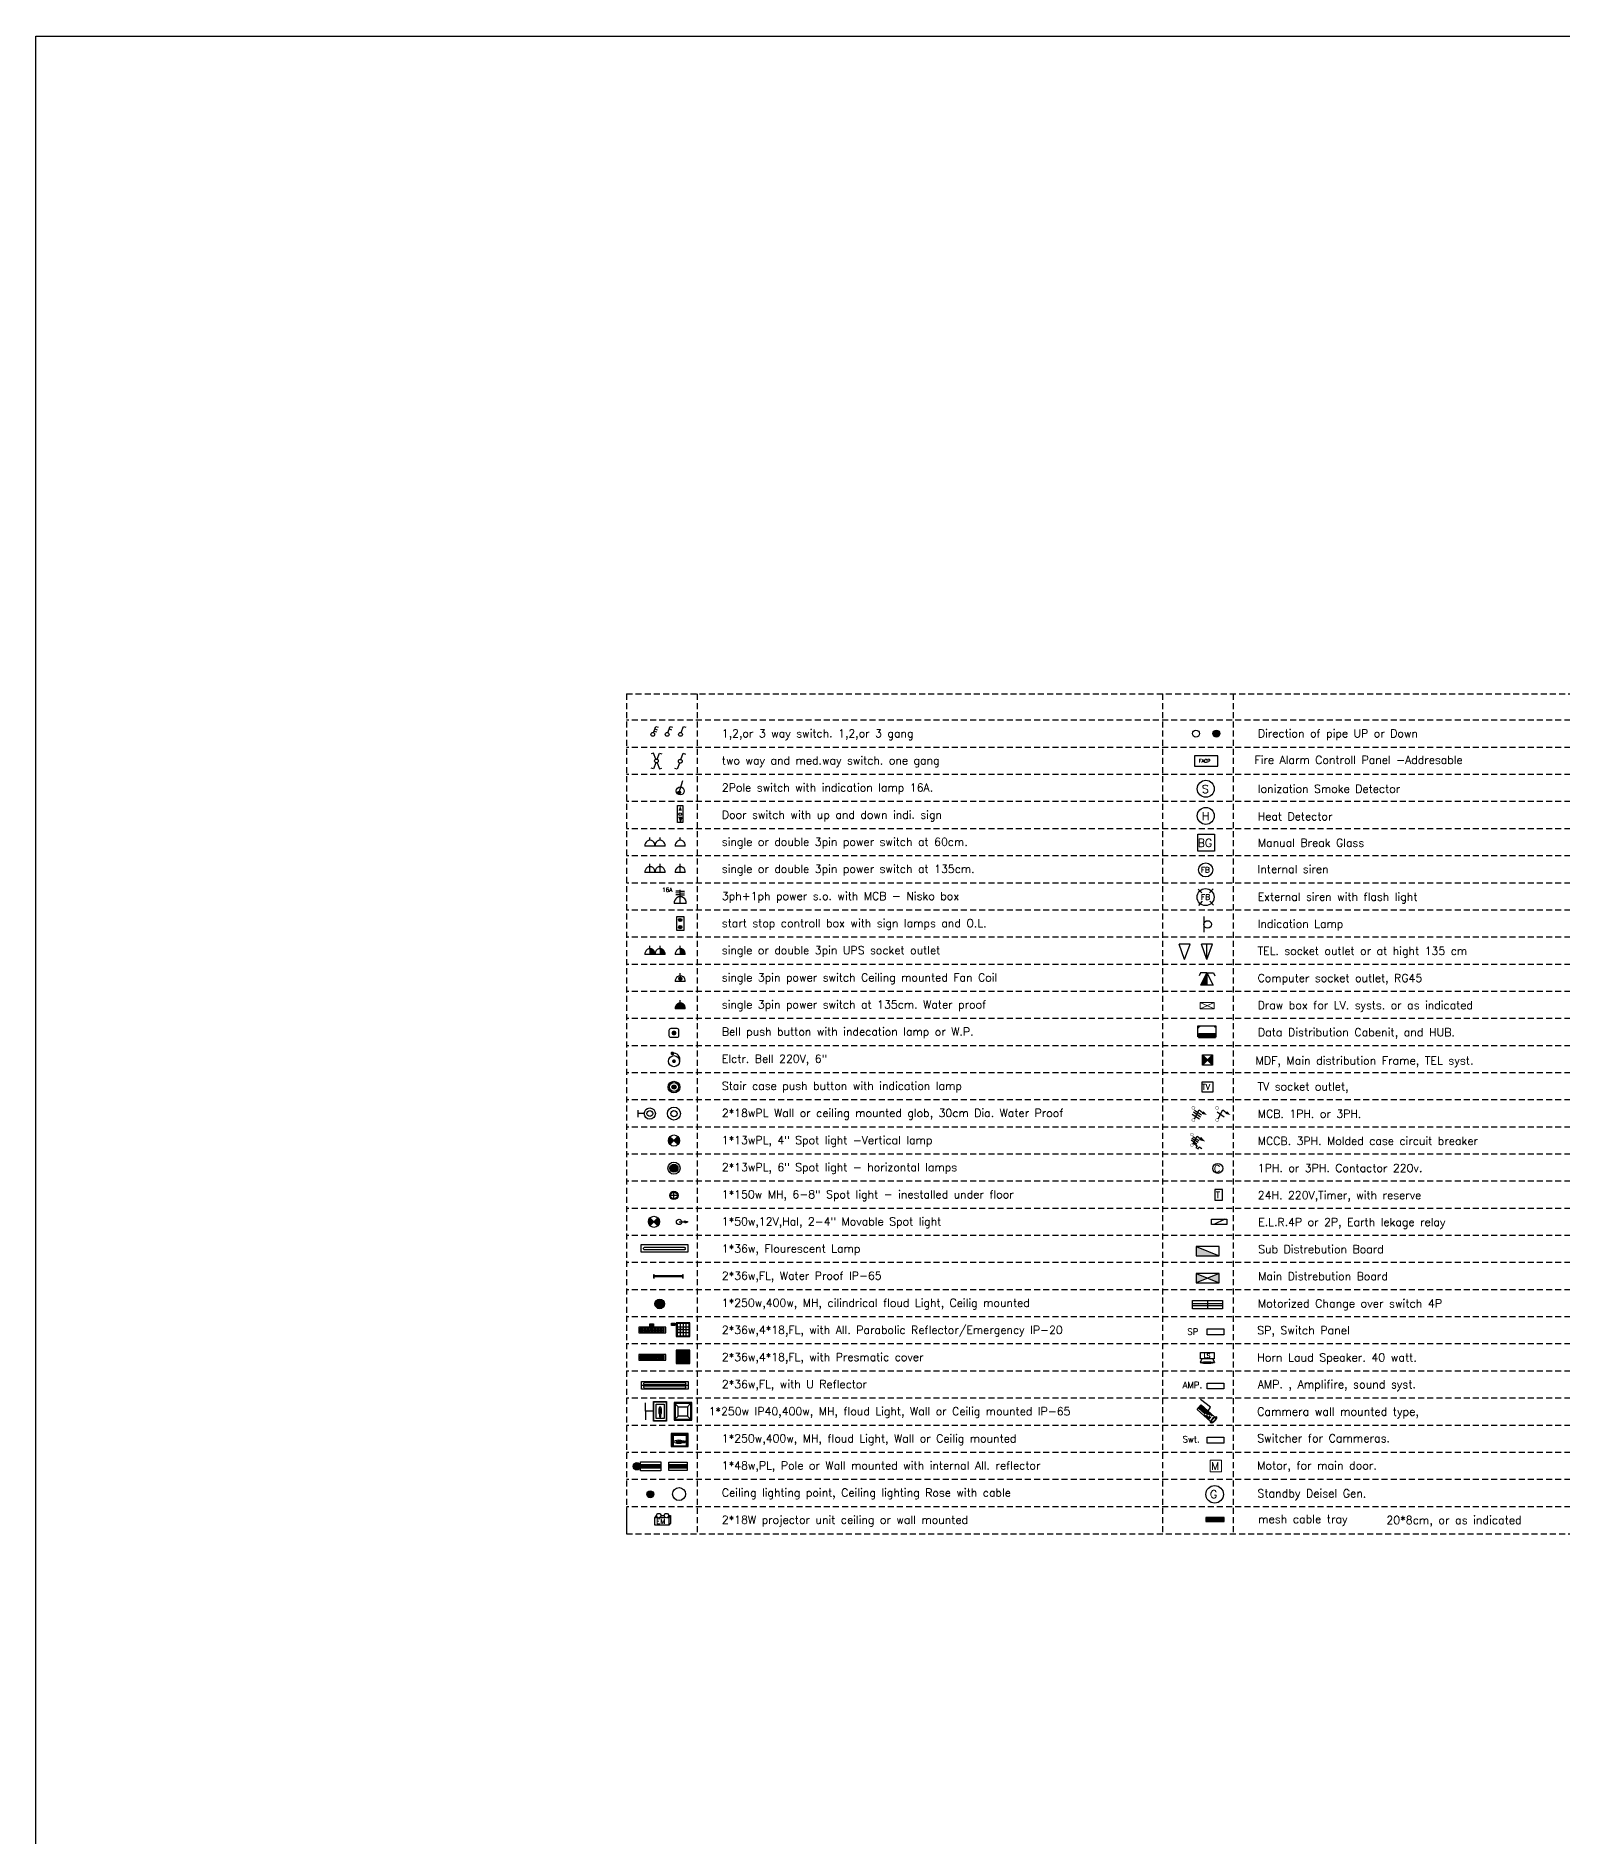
# Model space of a CAD drawing. Extents: x 152089 to 152185, y 180985 to 181226.
# Drawn here: x 152089 to 152137.5, y 181168.9 to 181226.1 of the extents above; entities that cross this region are included whole.
import ezdxf

# ---------------------------------------------------------------- set-up
doc = ezdxf.new("R2010")
doc.units = 0
doc.header["$LTSCALE"] = 3
doc.header["$MEASUREMENT"] = 0
for name, pattern in [('DASHDOT', [25.4, 12.7, -6.35, 0, -6.35]), ('HIDDEN', [9.525, 6.35, -3.175]), ('SOLID_LINE', [0])]:
    doc.linetypes.add(name, pattern=pattern)
doc.layers.get('0').update_dxf_attribs({"linetype": 'CONTINUOUS'})
for name, color, linetype in [('DIM', 144, 'CONTINUOUS'), ('FRAME', 2, 'CONTINUOUS'), ('LIGHT', 90, 'CONTINUOUS'), ('LOWVOLTAGE21', 21, 'CONTINUOUS'), ('LOWVOLTAGELINES', 21, 'DASHDOT'), ('POWER', 54, 'CONTINUOUS'), ('TEXTS', 1, 'CONTINUOUS'), ('ح', 75, 'HIDDEN')]:
    doc.layers.add(name, color=color, linetype=linetype)
for name, color, linetype, lineweight in [('FURNITUR', 2, 'CONTINUOUS', 20), ('hatch 3', 8, 'CONTINUOUS', 13), ('INTERIOR', 140, 'CONTINUOUS', 50)]:
    doc.layers.add(name, color=color, linetype=linetype, lineweight=lineweight)
doc.styles.add('ROMANT', font='ROMANT.SHX')

msp = doc.modelspace()

# ---------------------------------------------------------------- hatches: boundary and pattern name
msp.add_hatch(color=256).paths.add_polyline_path([(152126.157, 181179.049), (152126.157, 181178.918), (152126.734, 181178.918), (152126.734, 181179.049)])
at = {"layer": 'DIM'}
h = msp.add_hatch(color=256, dxfattribs=at)
h.paths.add_polyline_path([(152126.363, 181193.418), (152126.363, 181193.741), (152126.203, 181193.579)])
h.paths.add_polyline_path([(152126.203, 181193.579), (152126.043, 181193.741), (152126.043, 181193.418)])
at = {"layer": 'FRAME'}
msp.add_hatch(color=6, dxfattribs=at).paths.add_polyline_path([(152126.582, 181187.365), (152125.845, 181187.66), (152125.845, 181187.365)])
h = msp.add_hatch(color=6, dxfattribs=at)
h.paths.add_polyline_path([(152126.213, 181186.651), (152126.582, 181186.504), (152126.582, 181186.799)])
h.paths.add_polyline_path([(152125.845, 181186.799), (152125.845, 181186.504), (152126.213, 181186.651)])
at = {"layer": 'LIGHT', "linetype": 'SOLID_LINE'}
for points in [[(152126.38, 181203.951, 1), (152126.6, 181203.951, 1)], [(152109.403, 181202.035, 1), (152109.439, 181202.115, 1)], [(152109.32, 181192.722, 1), (152109.19, 181192.722, 1)], [(152109.126, 181190.145, 1), (152109.382, 181190.145, 1)], [(152108.952, 181185.832, 1), (152108.65, 181185.832, 1)], [(152108.194, 181180.674), (152108.194, 181180.676, 0.995551), (152107.959, 181180.675, 0.995551)], [(152108.194, 181180.723), (152108.194, 181180.626), (152108.842, 181180.626), (152108.842, 181180.723)], [(152109.675, 181180.631), (152109.675, 181180.719), (152109.088, 181180.719), (152109.088, 181180.631)], [(152108.392, 181179.785, 1), (152108.612, 181179.785, 1)]]:
    msp.add_hatch(color=256, dxfattribs=at).paths.add_polyline_path(points)
h = msp.add_hatch(color=256, dxfattribs=at)
h.paths.add_polyline_path([(152109.506, 181201.507), (152109.453, 181201.656), (152109.401, 181201.507)])
h.paths.add_polyline_path([(152109.453, 181201.133), (152109.506, 181201.281), (152109.401, 181201.281)])
h = msp.add_hatch(color=256, dxfattribs=at)
h.paths.add_polyline_path([(152109.431, 181191.023, 0.198912), (152109.379, 181191.148), (152109.258, 181191.027), (152109.39, 181190.909, 0.17566)])
h.paths.add_polyline_path([(152109.258, 181191.027), (152109.125, 181191.145, 0.191753), (152109.076, 181191.023, 0.198912), (152109.128, 181190.897)])
h = msp.add_hatch(color=256, dxfattribs=at)
h.paths.add_polyline_path([(152109.119, 181189.279, 1), (152109.388, 181189.279, 1)])
h.paths.add_polyline_path([(152109.36, 181189.279, -1), (152109.148, 181189.279, -1)], flags=16)
h = msp.add_hatch(color=256, dxfattribs=at)
h.paths.add_polyline_path([(152108.795, 181188.441, 0.198912), (152108.743, 181188.566), (152108.617, 181188.441), (152108.743, 181188.315, 0.198912)])
h.paths.add_polyline_path([(152108.617, 181188.441), (152108.492, 181188.566, 0.198912), (152108.44, 181188.441, 0.198912), (152108.492, 181188.315)])
h = msp.add_hatch(color=256, dxfattribs=at)
h.paths.add_polyline_path([(152108.611, 181186.768), (152108.628, 181186.768), (152108.628, 181186.648), (152108.611, 181186.648)])
edge = h.paths.add_edge_path(flags=17)
edge.add_line((152108.611, 181186.693), (152108.611, 181186.648))
edge.add_line((152108.611, 181186.693), (152108.611, 181186.727))
h = msp.add_hatch(color=256, dxfattribs=at)
h.paths.add_polyline_path([(152108.628, 181186.693), (152108.628, 181186.727), (152109.533, 181186.727), (152109.533, 181186.693)])
h.paths.add_polyline_path([(152109.533, 181186.723), (152108.628, 181186.723)], flags=16)
h.paths.add_polyline_path([(152109.533, 181186.722), (152108.628, 181186.722)], flags=16)
h.paths.add_polyline_path([(152109.533, 181186.709), (152108.628, 181186.709)], flags=16)
h.paths.add_polyline_path([(152109.533, 181186.701), (152108.628, 181186.701)], flags=16)
h.paths.add_polyline_path([(152109.533, 181186.71), (152108.628, 181186.71)], flags=16)
edge = h.paths.add_edge_path(flags=17)
edge.add_line((152109.533, 181186.725), (152108.628, 181186.725))
edge.add_line((152109.533, 181186.724), (152108.628, 181186.724))
edge.add_line((152109.533, 181186.723), (152108.628, 181186.723))
edge.add_line((152109.533, 181186.722), (152108.628, 181186.722))
edge.add_line((152109.533, 181186.721), (152108.628, 181186.721))
edge.add_line((152109.533, 181186.72), (152108.628, 181186.72))
edge.add_line((152109.533, 181186.719), (152108.628, 181186.719))
edge.add_line((152109.533, 181186.7), (152108.628, 181186.7))
edge.add_line((152109.533, 181186.717), (152108.628, 181186.717))
edge.add_line((152109.533, 181186.726), (152108.628, 181186.726))
edge.add_line((152109.533, 181186.718), (152108.628, 181186.718))
h = msp.add_hatch(color=256, dxfattribs=at)
h.paths.add_polyline_path([(152109.533, 181186.768), (152109.55, 181186.768), (152109.55, 181186.648), (152109.533, 181186.648)])
edge = h.paths.add_edge_path(flags=17)
edge.add_line((152109.533, 181186.693), (152109.533, 181186.648))
edge.add_line((152109.533, 181186.693), (152109.533, 181186.727))
h = msp.add_hatch(dxfattribs=at)
h.set_pattern_fill('HONEY', color=256, scale=0.006779, style=0)
h.set_pattern_definition([(0, (151540.608218, 180817.264159), (0.03228491094, 0.01863969757), [0.021523274, -0.043046548]), (120, (151540.608218, 180817.264159), (-0.0322849071, 0.01863970425), [0.021523274, -0.043046548]), (60, (151540.608218, 180817.264159), (3.86e-09, 0.0372794018), [-0.043046548, 0.021523274])])
h.paths.add_polyline_path([(152108.948, 181184.196), (152108.183, 181184.196), (152108.183, 181184.082), (152108.948, 181184.082)])
h = msp.add_hatch(dxfattribs=at)
h.set_pattern_fill('HONEY', color=256, scale=0.164963, style=0)
h.set_pattern_definition([(0, (150370.283341, 181222.15583), (0.03093051854, 0.01785774313), [0.0206203457, -0.0412406914]), (120, (150370.283341, 181222.15583), (-0.03093051847, 0.01785774324), [0.0206203457, -0.0412406914]), (60, (150370.283341, 181222.15583), (7e-11, 0.03571548637), [-0.0412406914, 0.0206203457])])
h.paths.add_polyline_path([(152109.353, 181183.962), (152109.736, 181183.962), (152109.736, 181184.346), (152109.353, 181184.346)])
h = msp.add_hatch(color=256, dxfattribs=at)
h.paths.add_polyline_path([(152109.709, 181181.717), (152109.169, 181181.716), (152109.17, 181181.307), (152109.71, 181181.308)])
h.paths.add_polyline_path([(152109.649, 181181.655), (152109.65, 181181.329), (152109.23, 181181.328), (152109.229, 181181.654)], flags=16)
at = {"layer": 'LOWVOLTAGE21', "linetype": 'SOLID_LINE'}
msp.add_hatch(color=256, dxfattribs=at).paths.add_polyline_path([(152126.19, 181196.352), (152125.993, 181195.958), (152126.19, 181195.958)])
at = {"layer": 'LOWVOLTAGE21'}
msp.add_hatch(color=21, dxfattribs=at).paths.add_polyline_path([(152126.45, 181194.365), (152126.45, 181194.424), (152125.928, 181194.424), (152125.928, 181194.365)])
at = {"layer": 'LOWVOLTAGELINES', "linetype": 'SOLID_LINE'}
h = msp.add_hatch(color=256, dxfattribs=at)
edge = h.paths.add_edge_path()
edge.add_ellipse((152126.399, 181182.15), major_axis=(0.0897, 0.0972), ratio=0.394327, start_angle=0, end_angle=360)
edge = h.paths.add_edge_path(flags=16)
edge.add_ellipse((152126.399, 181182.15), major_axis=(0.0614, 0.0665), ratio=0.394327, start_angle=0, end_angle=360)
at = {"layer": 'POWER'}
h = msp.add_hatch(color=256, dxfattribs=at)
h.paths.add_polyline_path([(152109.506, 181198.03, 1), (152109.402, 181198.03, 1)])
h.paths.add_polyline_path([(152109.402, 181197.805, 1), (152109.506, 181197.805, 1)])
h = msp.add_hatch(color=256, dxfattribs=at)
h.paths.add_polyline_path([(152108.492, 181197.115), (152108.492, 181196.933), (152108.652, 181196.933, -0.066667), (152108.652, 181196.976, 0.375585)])
h.paths.add_polyline_path([(152108.811, 181196.933), (152108.97, 181196.933, 0.453609), (152108.811, 181197.115)])
for points in [[(152109.455, 181197.115), (152109.455, 181196.933), (152109.614, 181196.933, 0.453876)], [(152109.455, 181196.212, 1), (152109.455, 181196.112, 1)], [(152109.614, 181195.21, 1.142857), (152109.295, 181195.21)]]:
    msp.add_hatch(color=256, dxfattribs=at).paths.add_polyline_path(points)

# ---------------------------------------------------------------- linework, layer by layer
for p, q in [((152125.757, 181190.939), (152125.877, 181190.86)), ((152125.877, 181190.86), (152125.837, 181190.799)), ((152125.837, 181190.799), (152125.906, 181190.76)), ((152125.906, 181190.76), (152125.939, 181190.82)), ((152125.939, 181190.82), (152126.026, 181190.771)), ((152108.801, 181185.832), (152108.801, 181185.937)), ((152108.906, 181185.832), (152108.696, 181185.832)), ((152108.801, 181185.832), (152108.801, 181185.726))]:
    msp.add_line(p, q)
for points in [[(152126.539, 181203.242), (152125.795, 181203.242), (152125.795, 181202.92), (152126.539, 181202.92)], [(152126.686, 181189.465), (152126.444, 181189.465), (152126.444, 181189.13), (152126.686, 181189.13)], [(152126.331, 181188.353), (152126.331, 181188.525), (152126.821, 181188.525), (152126.821, 181188.353)], [(152126.734, 181179.049), (152126.157, 181179.049), (152126.157, 181178.918), (152126.734, 181178.918)]]:
    msp.add_lwpolyline(points, close=True)
for points, const_width in [([(152125.761, 181192.11, 1), (152125.761, 181192.012, 1)], 0.0109), ([(152125.761, 181191.725, 1), (152125.761, 181191.627, 1)], 0.0109), ([(152126.512, 181192.11, 1), (152126.512, 181192.012, 1)], 0.0109), ([(152126.512, 181191.725, 1), (152126.512, 181191.627, 1)], 0.0109), ([(152125.712, 181191.259, 1), (152125.712, 181191.173, 1)], 0.00954), ([(152125.712, 181190.92, 1), (152125.712, 181190.834, 1)], 0.00954)]:
    msp.add_lwpolyline(points, format="xyb", close=True, dxfattribs=dict(const_width=const_width))
for points in [[(152125.723, 181191.865), (152125.948, 181191.714)], [(152125.758, 181191.93), (152125.983, 181191.778)], [(152125.789, 181191.988), (152126.014, 181191.836)], [(152125.795, 181191.714), (152125.946, 181191.995), (152126.053, 181191.913)], [(152126.509, 181191.93), (152126.734, 181191.778)], [(152126.546, 181191.714), (152126.697, 181191.995), (152126.805, 181191.913)], [(152125.69, 181191.044), (152125.872, 181190.921)], [(152125.71, 181191.101), (152125.907, 181190.967)], [(152125.742, 181190.91), (152125.875, 181191.158), (152125.969, 181191.086)], [(152125.744, 181191.147), (152125.927, 181191.023)], [(152126.755, 181188.525), (152126.41, 181188.353)]]:
    msp.add_lwpolyline(points)
for points in [[(152126.189, 181191.832, 0, 0.0986, 0), (152126.053, 181191.913, 0.0986, 0.0986, 0)], [(152126.94, 181191.832, 0, 0.0986, 0), (152126.805, 181191.913, 0.0986, 0.0986, 0)], [(152126.133, 181190.993, 0, 0.119, 0), (152125.969, 181191.091, 0.119, 0.119, 0)]]:
    msp.add_lwpolyline(points, format="xyseb")
for centre, radius in [((152126.533, 181190.139), 0.159), ((152108.801, 181185.832), 0.105)]:
    msp.add_circle(centre, radius)
at = {"layer": 'DIM'}
for p, q in [((152126.043, 181193.741), (152126.363, 181193.418)), ((152126.363, 181193.741), (152126.043, 181193.418)), ((152125.731, 181185.946), (152126.207, 181185.946)), ((152126.207, 181185.946), (152126.207, 181185.677)), ((152126.207, 181185.946), (152126.207, 181185.946)), ((152126.207, 181185.946), (152126.683, 181185.946))]:
    msp.add_line(p, q, dxfattribs=at)
at = {"layer": 'DIM', "linetype": 'HIDDEN'}
for p, q in [((152125.731, 181185.843), (152126.683, 181185.843)), ((152125.731, 181185.78), (152126.683, 181185.78)), ((152126.207, 181185.677), (152125.731, 181185.677))]:
    msp.add_line(p, q, dxfattribs=at)
at = {"layer": 'DIM'}
for points in [[(152126.043, 181193.741), (152126.363, 181193.741), (152126.363, 181193.418), (152126.043, 181193.418)], [(152126.043, 181193.741), (152126.363, 181193.741), (152126.363, 181193.418), (152126.043, 181193.418)], [(152126.023, 181192.575), (152126.386, 181192.575), (152126.386, 181192.874), (152126.023, 181192.874)], [(152125.731, 181185.946), (152126.683, 181185.946), (152126.683, 181185.677), (152125.731, 181185.677)]]:
    msp.add_lwpolyline(points, close=True, dxfattribs=at)
msp.add_circle((152126.433, 181179.783), 0.279, dxfattribs=at)
at = {"layer": 'FRAME', "color": 6}
msp.add_line((152126.582, 181186.799), (152125.845, 181186.504), dxfattribs=at)
for points in [[(152126.582, 181187.365), (152126.582, 181187.66), (152125.845, 181187.66), (152125.845, 181187.365)], [(152126.582, 181186.504), (152126.582, 181186.799), (152125.845, 181186.799), (152125.845, 181186.504)]]:
    msp.add_lwpolyline(points, close=True, dxfattribs=at)
for points in [[(152125.845, 181187.66), (152126.582, 181187.365)], [(152125.845, 181186.799), (152126.582, 181186.504)]]:
    msp.add_lwpolyline(points, dxfattribs=at)
at = {"layer": 'FURNITUR'}
for p, q in [((152125.979, 181195.409), (152126.423, 181195.204)), ((152126.423, 181195.409), (152125.979, 181195.204))]:
    msp.add_line(p, q, dxfattribs=at)
msp.add_lwpolyline([(152125.979, 181195.204), (152126.423, 181195.204), (152126.423, 181195.409), (152125.979, 181195.409)], close=True, dxfattribs=at)
at = {"layer": 'hatch 3', "color": 2}
msp.add_lwpolyline([(152126.297, 181180.5), (152126.657, 181180.5), (152126.657, 181180.872), (152126.297, 181180.872)], close=True, dxfattribs=at)
at = {"layer": 'LIGHT', "linetype": 'SOLID_LINE'}
for p, q in [((152109.421, 181202.075), (152109.537, 181202.457)), ((152109.507, 181201.281), (152109.401, 181201.281)), ((152109.507, 181201.281), (152109.454, 181201.133)), ((152126.027, 181198.888), (152125.912, 181199.008)), ((152125.927, 181198.489), (152126.045, 181198.626)), ((152126.271, 181198.888), (152126.386, 181199.022)), ((152126.401, 181198.502), (152126.282, 181198.626)), ((152126.091, 181198.137), (152126.091, 181197.64)), ((152109.125, 181191.145), (152109.39, 181190.909)), ((152109.253, 181189.173), (152109.254, 181189.385)), ((152109.36, 181189.279), (152109.148, 181189.279)), ((152109.417, 181188.437), (152109.698, 181188.439)), ((152108.611, 181186.648), (152108.611, 181186.768)), ((152108.611, 181186.768), (152108.628, 181186.768)), ((152108.611, 181186.693), (152108.611, 181186.727)), ((152108.611, 181186.693), (152108.611, 181186.648)), ((152108.611, 181186.648), (152108.628, 181186.648)), ((152108.628, 181186.648), (152108.628, 181186.768)), ((152109.533, 181186.727), (152108.628, 181186.727)), ((152108.628, 181186.693), (152108.628, 181186.727)), ((152109.533, 181186.726), (152108.628, 181186.726)), ((152109.533, 181186.725), (152108.628, 181186.725)), ((152109.533, 181186.724), (152108.628, 181186.724)), ((152109.533, 181186.723), (152108.628, 181186.723)), ((152109.533, 181186.723), (152108.628, 181186.723)), ((152109.533, 181186.723), (152108.628, 181186.723)), ((152109.533, 181186.722), (152108.628, 181186.722)), ((152109.533, 181186.722), (152108.628, 181186.722)), ((152109.533, 181186.722), (152108.628, 181186.722)), ((152109.533, 181186.721), (152108.628, 181186.721)), ((152109.533, 181186.72), (152108.628, 181186.72)), ((152109.533, 181186.719), (152108.628, 181186.719)), ((152109.533, 181186.718), (152108.628, 181186.718)), ((152109.533, 181186.717), (152108.628, 181186.717)), ((152109.533, 181186.71), (152108.628, 181186.71)), ((152109.533, 181186.71), (152108.628, 181186.71)), ((152109.533, 181186.709), (152108.628, 181186.709)), ((152109.533, 181186.709), (152108.628, 181186.709)), ((152109.533, 181186.701), (152108.628, 181186.701)), ((152109.533, 181186.701), (152108.628, 181186.701)), ((152109.533, 181186.7), (152108.628, 181186.7)), ((152109.533, 181186.693), (152108.628, 181186.693)), ((152109.533, 181186.648), (152109.533, 181186.768)), ((152109.533, 181186.768), (152109.55, 181186.768)), ((152109.533, 181186.693), (152109.533, 181186.727)), ((152109.533, 181186.693), (152109.533, 181186.648)), ((152109.533, 181186.648), (152109.55, 181186.648)), ((152109.55, 181186.648), (152109.55, 181186.768)), ((152108.183, 181185), (152108.374, 181185)), ((152108.565, 181185), (152108.183, 181185)), ((152108.183, 181185), (152108.948, 181185)), ((152108.231, 181184.943), (152108.231, 181185.058)), ((152108.279, 181184.943), (152108.279, 181185.058)), ((152108.326, 181184.943), (152108.326, 181185.058)), ((152108.374, 181184.943), (152108.374, 181185.058)), ((152108.374, 181185), (152108.47, 181185)), ((152108.565, 181185), (152108.374, 181185)), ((152108.374, 181185), (152108.565, 181185)), ((152108.374, 181185), (152108.374, 181184.943)), ((152108.422, 181184.943), (152108.422, 181185.058)), ((152108.47, 181184.943), (152108.47, 181185.058)), ((152108.47, 181185), (152108.565, 181185)), ((152108.47, 181185), (152108.47, 181184.943)), ((152108.517, 181185.058), (152108.517, 181184.943)), ((152108.517, 181185), (152108.517, 181185.058)), ((152108.565, 181185), (152108.517, 181185)), ((152108.565, 181185.058), (152108.565, 181184.943)), ((152108.565, 181185), (152108.565, 181185.058)), ((152108.948, 181185), (152108.565, 181185)), ((152108.613, 181185.058), (152108.613, 181184.943)), ((152108.661, 181185.058), (152108.661, 181184.943)), ((152108.709, 181185.058), (152108.709, 181184.943)), ((152108.756, 181185.058), (152108.756, 181184.943)), ((152108.804, 181185.058), (152108.804, 181184.943)), ((152108.852, 181185.058), (152108.852, 181184.943)), ((152108.9, 181185.058), (152108.9, 181184.943)), ((152109.353, 181185.105), (152109.736, 181185.105)), ((152109.353, 181185.016), (152109.736, 181185.016)), ((152109.544, 181185.016), (152109.353, 181185.016)), ((152109.353, 181184.926), (152109.736, 181184.926)), ((152109.544, 181184.926), (152109.353, 181184.926)), ((152109.366, 181185.105), (152109.736, 181185.105)), ((152109.366, 181185.016), (152109.736, 181185.016)), ((152109.366, 181184.926), (152109.736, 181184.926)), ((152109.455, 181185.208), (152109.455, 181184.824)), ((152109.544, 181185.208), (152109.544, 181184.824)), ((152109.633, 181185.208), (152109.633, 181184.824)), ((152108.226, 181183.247), (152109.705, 181183.247)), ((152108.351, 181182.422), (152108.351, 181182.691)), ((152108.792, 181182.552), (152108.839, 181182.552)), ((152108.81, 181182.491), (152108.81, 181182.434)), ((152108.813, 181182.507), (152108.813, 181182.431)), ((152109.285, 181182.669), (152109.39, 181182.568)), ((152109.783, 181182.669), (152109.683, 181182.564)), ((152108.351, 181182.422), (152108.351, 181182.153)), ((152108.602, 181182.422), (152108.351, 181182.422)), ((152108.81, 181182.434), (152108.809, 181182.37)), ((152108.813, 181182.431), (152108.813, 181182.349)), ((152109.39, 181182.271), (152109.285, 181182.17)), ((152109.783, 181182.17), (152109.683, 181182.271)), ((152109.327, 181181.457), (152109.41, 181181.457)), ((152109.345, 181181.461), (152109.407, 181181.461)), ((152109.407, 181181.461), (152109.477, 181181.462)), ((152109.41, 181181.457), (152109.5, 181181.457))]:
    msp.add_line(p, q, dxfattribs=at)
for points in [[(152108.603, 181203.982), (152108.678, 181204.179), (152108.753, 181204.151)], [(152108.622, 181204.031), (152108.695, 181204.003)], [(152108.647, 181204.099), (152108.721, 181204.071)], [(152109.06, 181203.982), (152109.135, 181204.179), (152109.21, 181204.151)], [(152109.105, 181204.099), (152109.179, 181204.071)], [(152109.483, 181203.982), (152109.559, 181204.179), (152109.633, 181204.151)], [(152108.675, 181203.136), (152108.6, 181203.334), (152108.525, 181203.305)], [(152108.717, 181203.136), (152108.792, 181203.334), (152108.867, 181203.305)], [(152109.476, 181203.126), (152109.551, 181203.324), (152109.626, 181203.295)], [(152108.675, 181203.025), (152108.6, 181202.828), (152108.525, 181202.856)], [(152108.717, 181203.025), (152108.792, 181202.828), (152108.867, 181202.856)], [(152109.434, 181203.016), (152109.359, 181202.818), (152109.284, 181202.846)], [(152108.116, 181191.769), (152108.116, 181191.991)], [(152108.309, 181191.88), (152108.116, 181191.88)], [(152109.128, 181190.897), (152109.379, 181191.148)], [(152108.492, 181188.315), (152108.743, 181188.566)], [(152108.743, 181188.315), (152108.492, 181188.566)], [(152109.594, 181188.477), (152109.698, 181188.439), (152109.605, 181188.395), (152109.594, 181188.477)]]:
    msp.add_lwpolyline(points, dxfattribs=at)
for points in [[(152109.533, 181201.667), (152109.533, 181201.122), (152109.37, 181201.122), (152109.37, 181201.667)], [(152125.897, 181200.751), (152126.432, 181200.751), (152126.432, 181200.216), (152125.897, 181200.216)], [(152108.216, 181187.481), (152108.216, 181187.718), (152109.695, 181187.718), (152109.695, 181187.481)], [(152108.136, 181184.911), (152108.995, 181184.911), (152108.995, 181185.091), (152108.136, 181185.091)], [(152108.183, 181184.943), (152108.948, 181184.943), (152108.948, 181185.058), (152108.183, 181185.058)], [(152108.491, 181185.198), (152108.606, 181185.198), (152108.606, 181185.123), (152108.491, 181185.123)], [(152109.172, 181185.224), (152109.287, 181185.224), (152109.287, 181185.149), (152109.172, 181185.149)], [(152109.326, 181184.798), (152109.758, 181184.798), (152109.758, 181185.23), (152109.326, 181185.23)], [(152109.353, 181184.824), (152109.736, 181184.824), (152109.736, 181185.208), (152109.353, 181185.208)], [(152108.136, 181184.05), (152108.995, 181184.05), (152108.995, 181184.229), (152108.136, 181184.229)], [(152108.183, 181184.082), (152108.948, 181184.082), (152108.948, 181184.196), (152108.183, 181184.196)], [(152109.326, 181183.936), (152109.758, 181183.936), (152109.758, 181184.369), (152109.326, 181184.369)], [(152109.353, 181183.962), (152109.736, 181183.962), (152109.736, 181184.346), (152109.353, 181184.346)], [(152108.226, 181183.129), (152108.226, 181183.366), (152109.705, 181183.366), (152109.705, 181183.129)], [(152108.602, 181182.112), (152108.602, 181182.732), (152109.021, 181182.732), (152109.021, 181182.112)], [(152108.612, 181182.122), (152108.612, 181182.722), (152109.011, 181182.722), (152109.011, 181182.122)], [(152108.684, 181182.194), (152108.684, 181182.65), (152108.939, 181182.65), (152108.939, 181182.194)], [(152109.256, 181182.136), (152109.818, 181182.136), (152109.818, 181182.698), (152109.256, 181182.698)], [(152109.291, 181182.17), (152109.789, 181182.17), (152109.789, 181182.669), (152109.291, 181182.669)], [(152109.39, 181182.568), (152109.683, 181182.568), (152109.683, 181182.271), (152109.39, 181182.271)], [(152109.17, 181181.307), (152109.71, 181181.308), (152109.709, 181181.717), (152109.169, 181181.716)], [(152109.23, 181181.328), (152109.65, 181181.329), (152109.649, 181181.655), (152109.229, 181181.654)], [(152108.842, 181180.532), (152108.194, 181180.532), (152108.194, 181180.817), (152108.842, 181180.817)], [(152109.088, 181180.804), (152109.675, 181180.804), (152109.675, 181180.546), (152109.088, 181180.546)], [(152108.842, 181180.723), (152108.194, 181180.723), (152108.194, 181180.626), (152108.842, 181180.626)], [(152109.088, 181180.631), (152109.675, 181180.631), (152109.675, 181180.719), (152109.088, 181180.719)]]:
    msp.add_lwpolyline(points, close=True, dxfattribs=at)
for points in [[(152109.107, 181194.351), (152109.107, 181194.528, -0.414214), (152109.166, 181194.588), (152109.344, 181194.588, -0.414214), (152109.403, 181194.528), (152109.403, 181194.351, -0.414214), (152109.344, 181194.292), (152109.166, 181194.292, -0.414214)], [(152108.282, 181187.593), (152108.282, 181187.593, -0.414214), (152108.321, 181187.632), (152109.579, 181187.632, -0.414214), (152109.618, 181187.593), (152109.618, 181187.593, -0.414214), (152109.579, 181187.553), (152108.321, 181187.553, -0.414214)], [(152108.292, 181183.302), (152108.292, 181183.302, -0.414214), (152108.332, 181183.341), (152109.589, 181183.341, -0.414214), (152109.628, 181183.302), (152109.628, 181183.302, -0.414214), (152109.589, 181183.263), (152108.332, 181183.263, -0.414214)], [(152108.292, 181183.19), (152108.292, 181183.19, -0.414214), (152108.332, 181183.23), (152109.589, 181183.23, -0.414214), (152109.628, 181183.19), (152109.628, 181183.19, -0.414214), (152109.589, 181183.151), (152108.332, 181183.151, -0.414214)]]:
    msp.add_lwpolyline(points, format="xyb", close=True, dxfattribs=at)
for points, const_width in [([(152109.216, 181194.44, 1), (152109.294, 181194.44, 1)], 0.0763), ([(152109.175, 181193.793, 1), (152109.234, 181193.793, 1)], 0.0586), ([(152109.225, 181193.544, 1), (152109.285, 181193.544, 1)], 0.0586)]:
    msp.add_lwpolyline(points, format="xyb", close=True, dxfattribs=dict(at, const_width=const_width))
for centre, radius in [((152108.581, 181203.926), 0.0592), ((152109.039, 181203.926), 0.0592), ((152109.462, 181203.926), 0.0592), ((152125.839, 181203.951), 0.11), ((152126.49, 181203.951), 0.11), ((152108.696, 181203.081), 0.0592), ((152109.455, 181203.071), 0.0592), ((152109.455, 181202.129), 0.128), ((152109.421, 181202.075), 0.044), ((152109.453, 181201.393), 0.0409), ((152126.149, 181199.62), 0.224), ((152126.21, 181197.888), 0.119), ((152109.255, 181193.544), 0.177), ((152109.255, 181192.722), 0.186), ((152109.255, 181192.722), 0.144), ((152109.255, 181192.722), 0.0648), ((152108.487, 181191.88), 0.177), ((152108.487, 181191.88), 0.0938), ((152109.254, 181191.88), 0.207), ((152109.254, 181191.88), 0.0994), ((152109.254, 181191.023), 0.177), ((152109.254, 181190.145), 0.192), ((152109.254, 181190.145), 0.128), ((152109.254, 181189.279), 0.134), ((152109.254, 181189.279), 0.106), ((152108.617, 181188.441), 0.177), ((152109.417, 181188.437), 0.0855), ((152108.801, 181185.832), 0.151), ((152108.801, 181185.832), 0.133), ((152109.542, 181185.014), 0.00666), ((152109.542, 181185.014), 0.0062), ((152109.542, 181184.153), 0.00666), ((152108.076, 181180.675), 0.117), ((152108.502, 181179.785), 0.11), ((152109.415, 181179.793), 0.207)]:
    msp.add_circle(centre, radius, dxfattribs=at)
at = {"layer": 'LIGHT'}
for centre in [(152126.154, 181202.197), (152126.154, 181201.336), (152126.147, 181198.755)]:
    msp.add_circle(centre, 0.27, dxfattribs=at)
at = {"layer": 'LIGHT', "linetype": 'SOLID_LINE'}
for centre, radius, start, end in [((152109.247, 181193.603), 0.194, 342.2964, 102.6926), ((152109.075, 181182.441), 0.305, 158.6282, 203.5732), ((152108.815, 181182.508), 0.05, 61.4577, 118.5423), ((152109.124, 181182.428), 0.32, 165.2294, 194.2683), ((152108.815, 181182.51), 0.00148, 352.0081, 187.9919), ((152108.237, 181182.429), 0.583, 352.0081, 7.9919), ((152108.507, 181182.428), 0.32, 345.7317, 14.7706), ((152108.555, 181182.441), 0.305, 336.4268, 21.3718), ((152108.814, 181182.275), 0.0203, 153.8679, 203.9649), ((152108.813, 181182.258), 0.0203, 153.8679, 203.9649), ((152108.814, 181182.31), 0.0203, 153.8679, 203.9649), ((152108.814, 181182.293), 0.0203, 153.8679, 203.9649), ((152108.815, 181182.334), 0.0539, 248.1456, 291.8544), ((152108.815, 181182.313), 0.0505, 246.2315, 293.7685), ((152108.815, 181182.292), 0.0469, 243.7807, 296.2193), ((152108.815, 181182.359), 0.0448, 244.3234, 295.6766), ((152108.815, 181182.356), 0.0581, 250.1545, 289.8455), ((152108.82, 181182.352), 0.00763, 188.1108, 212.1531), ((152108.814, 181182.353), 0.00517, 269.3452, 313.7293), ((152108.817, 181182.31), 0.0203, 336.0351, 26.1321), ((152108.817, 181182.293), 0.0203, 336.0351, 26.1321), ((152108.817, 181182.275), 0.0203, 336.0351, 26.1321), ((152108.817, 181182.258), 0.0203, 336.0351, 26.1321), ((152109.318, 181181.455), 0.0485, 147.3774, 212.8413), ((152109.4, 181181.169), 0.335, 66.5362, 111.4811), ((152109.399, 181181.74), 0.335, 248.7376, 293.6826), ((152109.414, 181181.116), 0.352, 75.8411, 104.88), ((152109.412, 181182.09), 0.64, 262.1175, 278.1013), ((152109.413, 181181.793), 0.352, 255.3387, 284.3777), ((152109.497, 181181.449), 0.00839, 57.9562, 81.9985), ((152109.496, 181181.456), 0.00568, 316.3801, 0.7642), ((152109.543, 181181.456), 0.0223, 66.1445, 116.2415), ((152109.489, 181181.455), 0.0492, 334.4328, 25.786), ((152109.543, 181181.454), 0.0223, 243.9773, 294.0743), ((152109.562, 181181.457), 0.0223, 66.1445, 116.2415), ((152109.492, 181181.455), 0.0638, 340.2638, 19.9549), ((152109.562, 181181.453), 0.0223, 243.9773, 294.0743), ((152109.581, 181181.457), 0.0223, 66.1445, 116.2415), ((152109.516, 181181.455), 0.0592, 338.255, 21.9637), ((152109.581, 181181.453), 0.0223, 243.9773, 294.0743), ((152109.6, 181181.457), 0.0223, 66.1445, 116.2415), ((152109.539, 181181.455), 0.0555, 336.3408, 23.8779), ((152109.6, 181181.453), 0.0223, 243.9773, 294.0743), ((152109.563, 181181.455), 0.0515, 333.8901, 26.3286)]:
    msp.add_arc(centre, radius, start, end, dxfattribs=at)
at = {"layer": 'LOWVOLTAGE21', "color": 21}
for p, q in [((152125.477, 181196.772), (152125.302, 181197.258)), ((152125.653, 181197.258), (152125.302, 181197.258)), ((152125.477, 181196.772), (152125.653, 181197.258)), ((152126.19, 181196.772), (152126.015, 181197.258)), ((152126.366, 181197.258), (152126.015, 181197.258)), ((152126.19, 181196.772), (152126.366, 181197.258)), ((152126.19, 181196.772), (152126.19, 181197.258)), ((152125.924, 181194.609), (152125.928, 181194.609)), ((152125.928, 181194.613), (152125.928, 181194.609)), ((152125.952, 181194.645), (152125.952, 181194.64)), ((152126.426, 181194.645), (152126.426, 181194.64)), ((152126.45, 181194.613), (152126.45, 181194.609)), ((152126.454, 181194.609), (152126.45, 181194.609)), ((152125.917, 181194.322), (152125.917, 181194.301)), ((152125.917, 181194.301), (152126.461, 181194.301)), ((152125.924, 181194.383), (152125.928, 181194.383)), ((152125.928, 181194.365), (152125.928, 181194.424)), ((152125.928, 181194.424), (152126.45, 181194.424)), ((152125.928, 181194.378), (152125.928, 181194.383)), ((152125.928, 181194.365), (152126.45, 181194.365)), ((152125.952, 181194.347), (152125.952, 181194.351)), ((152126.426, 181194.347), (152126.426, 181194.351)), ((152126.45, 181194.365), (152126.45, 181194.424)), ((152126.45, 181194.378), (152126.45, 181194.383)), ((152126.454, 181194.383), (152126.45, 181194.383)), ((152126.461, 181194.322), (152126.461, 181194.301))]:
    msp.add_line(p, q, dxfattribs=at)
at = {"layer": 'LOWVOLTAGE21', "linetype": 'SOLID_LINE'}
msp.add_line((152126.19, 181196.352), (152126.19, 181195.958), dxfattribs=at)
msp.add_lwpolyline([(152126.19, 181196.352), (152125.983, 181196.352), (152125.938, 181196.256)], dxfattribs=at)
at = {"layer": 'LOWVOLTAGE21', "color": 21}
for points in [[(152126.19, 181196.352), (152126.387, 181195.958), (152125.993, 181195.958), (152126.19, 181196.352)], [(152126.19, 181196.352), (152126.398, 181196.352), (152126.442, 181196.256)], [(152125.924, 181194.609), (152125.924, 181194.645), (152125.952, 181194.645)], [(152125.928, 181194.613), (152125.928, 181194.64), (152125.952, 181194.64)], [(152126.454, 181194.609), (152126.454, 181194.645), (152126.426, 181194.645)], [(152126.45, 181194.613), (152126.45, 181194.64), (152126.426, 181194.64)], [(152125.924, 181194.383), (152125.924, 181194.347), (152125.952, 181194.347)], [(152125.928, 181194.378), (152125.928, 181194.351), (152125.952, 181194.351)], [(152126.454, 181194.383), (152126.454, 181194.347), (152126.426, 181194.347)], [(152126.45, 181194.378), (152126.45, 181194.351), (152126.426, 181194.351)]]:
    msp.add_lwpolyline(points, dxfattribs=at)
msp.add_lwpolyline([(152125.904, 181194.67), (152126.474, 181194.67), (152126.474, 181194.322), (152125.904, 181194.322)], close=True, dxfattribs=at)
at = {"layer": 'LOWVOLTAGELINES', "linetype": 'SOLID_LINE'}
for p, q in [((152126.028, 181184.086), (152125.969, 181183.967)), ((152126.432, 181183.967), (152125.969, 181183.967)), ((152126.374, 181184.086), (152126.432, 181183.967)), ((152125.916, 181182.526), (152126.125, 181182.344)), ((152125.938, 181182.551), (152126.202, 181182.32)), ((152125.96, 181182.575), (152126.279, 181182.296)), ((152125.96, 181182.575), (152126.279, 181182.296)), ((152125.981, 181182.6), (152126.356, 181182.272)), ((152126.298, 181182.554), (152125.984, 181182.799)), ((152126.232, 181182.422), (152126.298, 181182.554)), ((152126.103, 181182.319), (152126.27, 181182.173)), ((152126.18, 181182.295), (152126.291, 181182.198)), ((152126.257, 181182.271), (152126.313, 181182.223))]:
    msp.add_line(p, q, dxfattribs=at)
msp.add_lwpolyline([(152126.414, 181184.289), (152126.414, 181184.086), (152125.988, 181184.086), (152125.988, 181184.289)], close=True, dxfattribs=at)
msp.add_lwpolyline([(152126.306, 181182.098), (152125.875, 181182.48), (152126.003, 181182.625), (152126.434, 181182.243)], dxfattribs=at)
for centre, radius, start, end in [((152126.201, 181182.65), 1.337, 80.0274, 99.9726), ((152126.201, 181185.61), 1.659, 261.9751, 278.0249)]:
    msp.add_arc(centre, radius, start, end, dxfattribs=at)
for major_axis in [(0.0897, 0.0972), (0.0614, 0.0665)]:
    msp.add_ellipse((152126.399, 181182.15), major_axis=major_axis, ratio=0.394327, dxfattribs=at)
at = {"layer": 'POWER'}
for p, q in [((152108.492, 181200.561), (152108.492, 181200.652)), ((152108.811, 181200.561), (152108.811, 181200.652)), ((152109.455, 181200.56), (152109.455, 181200.652)), ((152108.492, 181199.538), (152108.492, 181199.811)), ((152108.811, 181199.538), (152108.811, 181199.811)), ((152109.455, 181199.538), (152109.454, 181199.811)), ((152109.455, 181198.94), (152109.317, 181198.94)), ((152109.455, 181198.886), (152109.317, 181198.887)), ((152109.455, 181198.828), (152109.317, 181198.828)), ((152109.455, 181198.549), (152109.455, 181198.992)), ((152109.455, 181198.94), (152109.592, 181198.94)), ((152109.455, 181198.886), (152109.592, 181198.887)), ((152109.455, 181198.828), (152109.592, 181198.828)), ((152108.492, 181197.115), (152108.492, 181197.206)), ((152108.492, 181197.115), (152108.492, 181196.933)), ((152108.811, 181197.115), (152108.811, 181197.206)), ((152108.811, 181197.115), (152108.811, 181196.933)), ((152109.455, 181197.115), (152109.455, 181197.206)), ((152109.455, 181197.115), (152109.455, 181196.933)), ((152109.455, 181196.253), (152109.455, 181196.344)), ((152109.455, 181196.253), (152109.455, 181196.071)), ((152109.455, 181195.392), (152109.455, 181195.483))]:
    msp.add_line(p, q, dxfattribs=at)
at = {"layer": 'POWER', "color": 2}
for p, q in [((152108.687, 181179.115), (152108.642, 181179.052)), ((152108.642, 181179.052), (152108.734, 181179.052)), ((152108.808, 181179.052), (152108.975, 181179.052)), ((152109.049, 181179.052), (152109.095, 181179.052)), ((152109.14, 181179.115), (152109.095, 181179.052)), ((152109.14, 181178.864), (152109.095, 181178.801))]:
    msp.add_line(p, q, dxfattribs=at)
at = {"layer": 'POWER'}
for points in [[(152108.652, 181200.379), (152108.333, 181200.379)], [(152108.97, 181200.378), (152108.652, 181200.379)], [(152109.614, 181200.378), (152109.295, 181200.378)], [(152108.651, 181199.538), (152108.333, 181199.538)], [(152108.97, 181199.538), (152108.651, 181199.538)], [(152109.614, 181199.538), (152109.295, 181199.538)], [(152109.646, 181198.549), (152109.263, 181198.549)], [(152108.652, 181196.933), (152108.333, 181196.933)], [(152108.97, 181196.933), (152108.652, 181196.933)], [(152109.614, 181196.933), (152109.295, 181196.933)], [(152109.614, 181196.071), (152109.295, 181196.071)], [(152109.614, 181195.21), (152109.295, 181195.21)]]:
    msp.add_lwpolyline(points, dxfattribs=at)
for points in [[(152109.343, 181198.142), (152109.564, 181198.142), (152109.564, 181197.693), (152109.343, 181197.693)], [(152126.194, 181185.04), (152126.723, 181185.04), (152126.723, 181184.854), (152126.194, 181184.854)], [(152126.194, 181183.317), (152126.723, 181183.317), (152126.723, 181183.131), (152126.194, 181183.131)], [(152126.194, 181181.595), (152126.723, 181181.595), (152126.723, 181181.408), (152126.194, 181181.408)]]:
    msp.add_lwpolyline(points, close=True, dxfattribs=at)
at = {"layer": 'POWER', "color": 2}
for points in [[(152109.065, 181179.052), (152109.095, 181179.052), (152109.095, 181178.801), (152108.642, 181178.801), (152108.642, 181179.052), (152108.718, 181179.052)], [(152108.687, 181179.115), (152108.702, 181179.115)], [(152108.823, 181179.052), (152108.959, 181179.052)], [(152108.84, 181179.115), (152108.943, 181179.115)], [(152109.081, 181179.115), (152109.14, 181179.115), (152109.14, 181178.864)]]:
    msp.add_lwpolyline(points, dxfattribs=at)
at = {"layer": 'POWER'}
for centre, radius in [((152109.454, 181198.03), 0.052), ((152109.454, 181197.805), 0.052), ((152109.455, 181196.162), 0.05)]:
    msp.add_circle(centre, radius, dxfattribs=at)
at = {"layer": 'POWER', "color": 2}
for centre in [(152108.771, 181179.111), (152109.012, 181179.111)]:
    msp.add_circle(centre, 0.069, dxfattribs=at)
at = {"layer": 'POWER'}
for centre, radius, start, end in [((152108.492, 181200.4), 0.161, 352.3514, 187.6077), ((152108.811, 181200.4), 0.161, 352.3514, 187.6077), ((152109.455, 181200.4), 0.161, 352.3514, 187.6077), ((152108.492, 181199.559), 0.161, 352.3514, 187.6077), ((152108.811, 181199.559), 0.161, 352.3514, 187.6077), ((152109.454, 181199.559), 0.161, 352.3514, 187.6077), ((152109.454, 181198.575), 0.193, 352.2902, 187.5465), ((152108.492, 181196.954), 0.161, 352.3514, 187.6077), ((152108.811, 181196.954), 0.161, 352.3514, 187.6077), ((152109.455, 181196.954), 0.161, 352.3514, 187.6077), ((152109.455, 181196.093), 0.161, 352.3514, 187.6077), ((152109.455, 181195.231), 0.161, 352.3514, 187.6077)]:
    msp.add_arc(centre, radius, start, end, dxfattribs=at)
at = {"layer": 'TEXTS'}
msp.add_lwpolyline([(152088.983, 181226.11), (152185.029, 181226.11), (152185.029, 180984.801), (152088.983, 180984.801)], close=True, dxfattribs=at)
at = {"layer": 'ح', "ltscale": 0.01}
for p, q in [((152107.746, 181205.209), (152154.006, 181205.209)), ((152107.746, 181205.209), (152107.746, 181179.366)), ((152109.994, 181205.209), (152109.994, 181178.53)), ((152124.774, 181205.209), (152124.774, 181178.53)), ((152127.025, 181205.209), (152127.025, 181178.53)), ((152154.006, 181204.373), (152107.746, 181204.373)), ((152154.006, 181203.512), (152107.746, 181203.512)), ((152154.006, 181202.65), (152107.746, 181202.65)), ((152154.006, 181201.789), (152107.746, 181201.789)), ((152154.006, 181200.927), (152107.746, 181200.927)), ((152154.006, 181200.066), (152107.746, 181200.066)), ((152154.006, 181199.204), (152107.746, 181199.204)), ((152154.006, 181198.343), (152107.746, 181198.343)), ((152154.006, 181197.482), (152107.746, 181197.482)), ((152154.006, 181196.62), (152107.746, 181196.62)), ((152154.006, 181195.759), (152107.746, 181195.759)), ((152154.006, 181194.897), (152107.746, 181194.897)), ((152154.006, 181194.036), (152107.746, 181194.036)), ((152154.006, 181193.175), (152107.746, 181193.175)), ((152154.006, 181192.313), (152107.746, 181192.313)), ((152154.006, 181191.452), (152107.746, 181191.452)), ((152154.006, 181190.59), (152107.746, 181190.59)), ((152154.006, 181189.729), (152107.746, 181189.729)), ((152154.006, 181188.867), (152107.746, 181188.867)), ((152154.006, 181188.006), (152107.746, 181188.006)), ((152154.006, 181187.145), (152107.746, 181187.145)), ((152154.006, 181186.283), (152107.746, 181186.283)), ((152154.006, 181185.422), (152107.746, 181185.422)), ((152154.006, 181184.56), (152107.746, 181184.56)), ((152154.006, 181183.699), (152107.746, 181183.699)), ((152154.006, 181182.838), (152107.746, 181182.838)), ((152154.006, 181181.976), (152107.746, 181181.976)), ((152154.006, 181181.115), (152107.746, 181181.115)), ((152154.006, 181180.253), (152107.746, 181180.253)), ((152154.006, 181179.392), (152107.746, 181179.392)), ((152107.746, 181178.53), (152154.006, 181178.53))]:
    msp.add_line(p, q, dxfattribs=at)
at = {"layer": 'ح'}
msp.add_line((152107.746, 181179.366), (152107.746, 181178.53), dxfattribs=at)

# ---------------------------------------------------------------- texts
at = {"layer": 'INTERIOR', "lineweight": -3, "style": 'ROMANT'}
for s, height, p in [('1,2,or 3 way switch. 1,2,or 3 gang', 0.25424, (152110.776, 181203.831)), ('Direction of pipe UP or Down', 0.25424, (152127.808, 181203.831)), ('two way and med.way switch. one gang', 0.25424, (152110.776, 181202.97)), ('FACP', 0.108, (152125.934, 181203.028)), (' Fire Alarm Controll Panel -Addresable', 0.25424, (152127.527, 181202.988)), ('2Pole switch with indication lamp 16A.', 0.25424, (152110.776, 181202.108)), ('S', 0.254, (152126.029, 181202.063)), ('Ionization Smoke Detector ', 0.25424, (152127.808, 181202.07)), ('Door switch with up and down indi. sign', 0.25424, (152110.776, 181201.247)), ('H', 0.254, (152126.029, 181201.201)), ('Heat Detector ', 0.25424, (152127.802, 181201.194)), ('single or double 3pin power switch at 60cm.', 0.25424, (152110.776, 181200.385)), ('BG', 0.2542, (152125.897, 181200.352)), ('Manual Break Glass', 0.25424, (152127.808, 181200.357)), ('single or double 3pin power switch at 135cm.', 0.25424, (152110.776, 181199.524)), ('Internal siren', 0.25424, (152127.799, 181199.521)), ('16A', 0.1321, (152108.877, 181198.922)), ('3ph+1ph power s.o. with MCB - Nisko box', 0.25424, (152110.776, 181198.663)), ('External siren with flash light', 0.25424, (152127.8, 181198.642)), ('start stop controll box with sign lamps and O.L.', 0.25424, (152110.776, 181197.801)), ('Indication Lamp', 0.25424, (152127.8, 181197.78)), ('single or double 3pin UPS socket outlet', 0.25424, (152110.776, 181196.94)), ('TEL. socket outlet or at hight 135 cm ', 0.25424, (152127.8, 181196.919)), ('single 3pin power switch Ceiling mounted Fan Coil', 0.25424, (152110.776, 181196.078)), ('Computer socket outlet, RG45', 0.25424, (152127.8, 181196.058)), ('single 3pin power switch at 135cm. Water proof', 0.25424, (152110.776, 181195.217)), ('Draw box for LV. systs. or as indicated', 0.25424, (152127.8, 181195.196)), ('Bell push button with indecation lamp or W.P.', 0.25424, (152110.776, 181194.356)), ('Data Distribution Cabenit, and HUB.', 0.2573, (152127.808, 181194.334)), ('Elctr. Bell 220V, 6"', 0.25424, (152110.776, 181193.494)), (' MDF, Main distribution Frame, TEL syst.', 0.2573, (152127.556, 181193.436)), ('Stair case push button with indication lamp', 0.25424, (152110.776, 181192.633)), ('TV', 0.1797, (152126.03, 181192.638)), ('TV socket outlet, ', 0.25424, (152127.8, 181192.612)), ('2*18wPL Wall or ceiling mounted glob, 30cm Dia. Water Proof', 0.25424, (152110.776, 181191.771)), ('MCB. 1PH. or 3PH.', 0.25424, (152127.805, 181191.746)), ('1*13wPL, 4" Spot light -Vertical lamp', 0.25424, (152110.776, 181190.91)), ('MCCB. 3PH. Molded case circuit breaker', 0.25424, (152127.805, 181190.884)), ('2*13wPL, 6" Spot light - horizontal lamps', 0.25424, (152110.776, 181190.048)), ('C', 0.227, (152126.408, 181190.018)), ('1PH. or 3PH. Contactor 220v.', 0.25424, (152127.805, 181190.023)), ('1*150w MH, 6-8" Spot light - inestalled under floor', 0.25424, (152110.776, 181189.187)), ('T', 0.197, (152126.47, 181189.192)), ('24H. 220V,Timer, with reserve', 0.25424, (152127.805, 181189.161)), ('1*50w,12V,Hal, 2-4" Movable Spot light ', 0.25424, (152110.776, 181188.326)), ('E.L.R.4P or 2P, Earth lekage relay', 0.25424, (152127.819, 181188.307)), ('1*36w, Flourescent Lamp', 0.25424, (152110.776, 181187.464)), ('Sub Distrebution Board', 0.25424, (152127.819, 181187.445)), ('2*36w,FL, Water Proof IP-65 ', 0.25424, (152110.776, 181186.603)), ('Main Distrebution Board', 0.25424, (152127.819, 181186.584)), ('1*250w,400w, MH, cilindrical floud Light, Ceilig mounted', 0.25424, (152110.776, 181185.741)), ('Motorized Change over switch 4P', 0.2573, (152127.808, 181185.72)), ('EM', 0.0458, (152108.498, 181185.138)), ('EM', 0.0458, (152109.179, 181185.164)), ('2*36w,4*18,FL, with All. Parabolic Reflector/Emergency IP-20', 0.25424, (152110.776, 181184.88)), ('SP', 0.1982, (152125.566, 181184.854)), ('SP, Switch Panel', 0.2573, (152127.785, 181184.867)), ('2*36w,4*18,FL, with Presmatic cover', 0.25424, (152110.776, 181184.019)), ('Horn Laud Speaker. 40 watt.', 0.2573, (152127.785, 181184.006)), ('2*36w,FL, with U Reflector', 0.25424, (152110.776, 181183.157)), ('AMP.', 0.1982, (152125.416, 181183.159)), ('AMP. , Amplifire, sound syst.', 0.2573, (152127.802, 181183.151)), ('1*250w IP40,400w, MH, floud Light, Wall or Ceilig mounted IP-65', 0.25424, (152110.357, 181182.296)), ('Cammera wall mounted type,', 0.2573, (152127.785, 181182.283)), ('1*250w,400w, MH, floud Light, Wall or Ceilig mounted', 0.25424, (152110.776, 181181.434)), ('Swt.', 0.1982, (152125.416, 181181.436)), ('Switcher for Cammeras.', 0.2573, (152127.784, 181181.436)), ('1*48w,PL, Pole or Wall mounted with internal All. reflector', 0.25424, (152110.776, 181180.573)), ('M', 0.244, (152126.327, 181180.562)), ('Motor, for main door.', 0.2573, (152127.784, 181180.574)), ('Ceiling lighting point, Ceiling lighting Rose with cable  ', 0.25424, (152110.776, 181179.711)), ('G', 0.258, (152126.285, 181179.658)), ('Standby Deisel Gen.', 0.2573, (152127.793, 181179.687)), ('2*18W projector unit ceiling or wall mounted', 0.25424, (152110.776, 181178.85)), ('mesh cable tray ', 0.2573, (152127.816, 181178.871)), ('20*8cm, or as indicated', 0.2573, (152131.889, 181178.839)), ('EM', 0.1522, (152108.699, 181178.851))]:
    msp.add_text(s, height=height, dxfattribs=at).set_placement(p)
at = {"layer": 'LIGHT', "style": 'ROMANT'}
for height, p in [(0.1701, (152125.994, 181199.537)), (0.1751, (152125.996, 181198.669))]:
    msp.add_text('FB', height=height, dxfattribs=at).set_placement(p)
at = {"layer": 'LOWVOLTAGELINES', "linetype": 'SOLID_LINE', "style": 'ROMANT'}
msp.add_text('LS', height=0.1321, dxfattribs=at).set_placement((152126.085, 181184.123))

doc.saveas('drawing.dxf')
